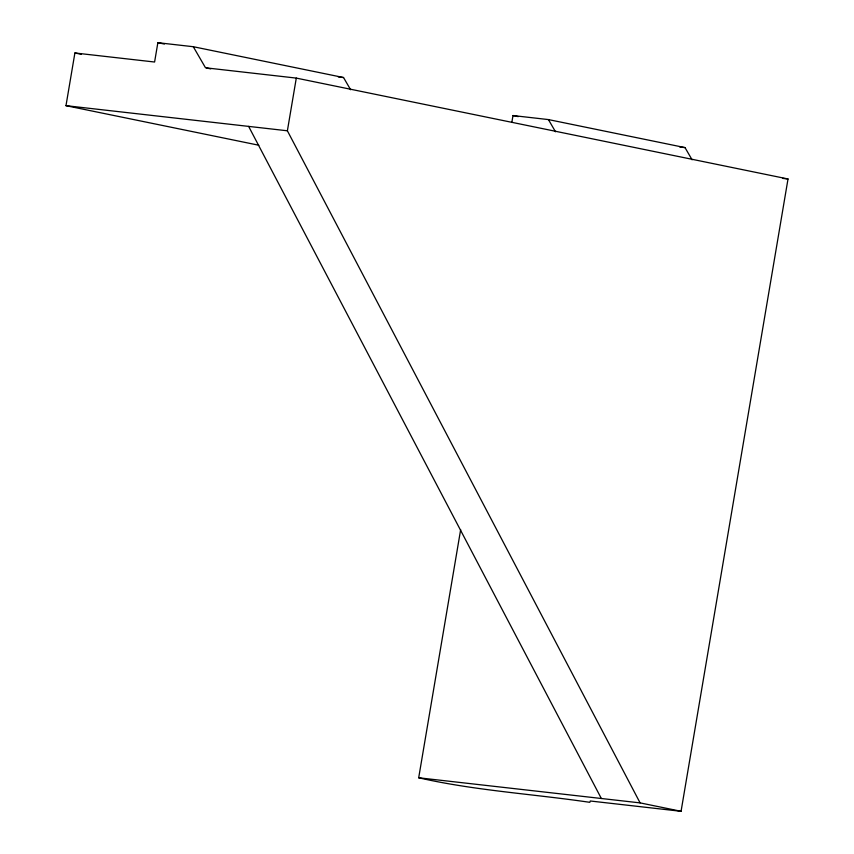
<?xml version="1.0" encoding="UTF-8"?>
<svg xmlns="http://www.w3.org/2000/svg" width="854" height="854" viewBox="0 0 854 854"><rect width="100%" height="100%" fill="white"/><g stroke="black" fill="none" stroke-linecap="round" stroke-linejoin="round"><path stroke-width="1.28" d="M258.826 145.233L65.982 105.672L74.896 52.98L154.595 62.022L157.862 42.7L193.292 46.714L343.543 77.543L350.62 89.745M681.065 811.3L640.094 802.888L287.382 130.79L296.295 78.098L788.018 178.977L681.065 811.3L590.295 800.999L589.826 802.322C532.811 793.942 474.995 790.612 418.695 777.78L460.658 529.651M511.909 122.005L512.998 115.557L548.428 119.581L685.015 147.603L692.092 159.805M338.291 76.945L343.543 77.543M296.295 78.098L205.515 67.797L193.292 46.714M679.763 147.005L685.015 147.603M782.755 178.39L788.018 178.977M65.982 105.672L287.382 130.79M418.695 777.78L640.094 802.888M157.862 42.7L164.395 44.045M512.998 115.557L518.207 116.624M206.828 68.064L210.746 68.875M74.896 52.98L81.418 54.314M548.428 119.581L555.506 131.783M248.631 126.392L601.344 798.501"/></g></svg>
